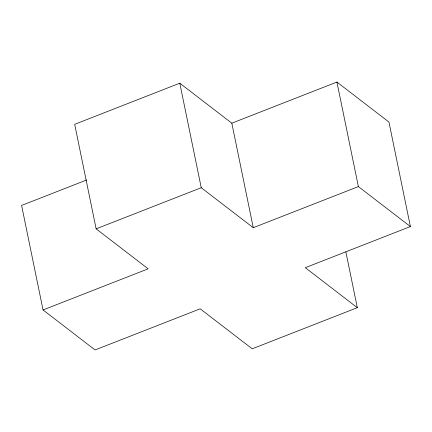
<?xml version="1.0" encoding="UTF-8"?>
<svg xmlns="http://www.w3.org/2000/svg" width="432" height="432" viewBox="0 0 432 432"><rect width="100%" height="100%" fill="white"/><g stroke="black" fill="none" stroke-linecap="round" stroke-linejoin="round"><path stroke-width="0.65" d="M43.054 309.955L95.078 349.942L200.183 308.815L252.207 348.802L357.318 307.676L305.294 267.689L410.4 226.562L358.376 186.575L253.271 227.702L231.817 123.185L179.793 83.198L74.682 124.324L96.136 228.841L148.16 268.828L43.054 309.955L21.6 205.438L86.665 179.977M231.817 123.185L336.922 82.058L388.946 122.045L410.4 226.562M96.136 228.841L201.247 187.715L253.271 227.702M336.922 82.058L358.376 186.575M345.848 251.802L357.318 307.676M179.793 83.198L201.247 187.715"/></g></svg>
